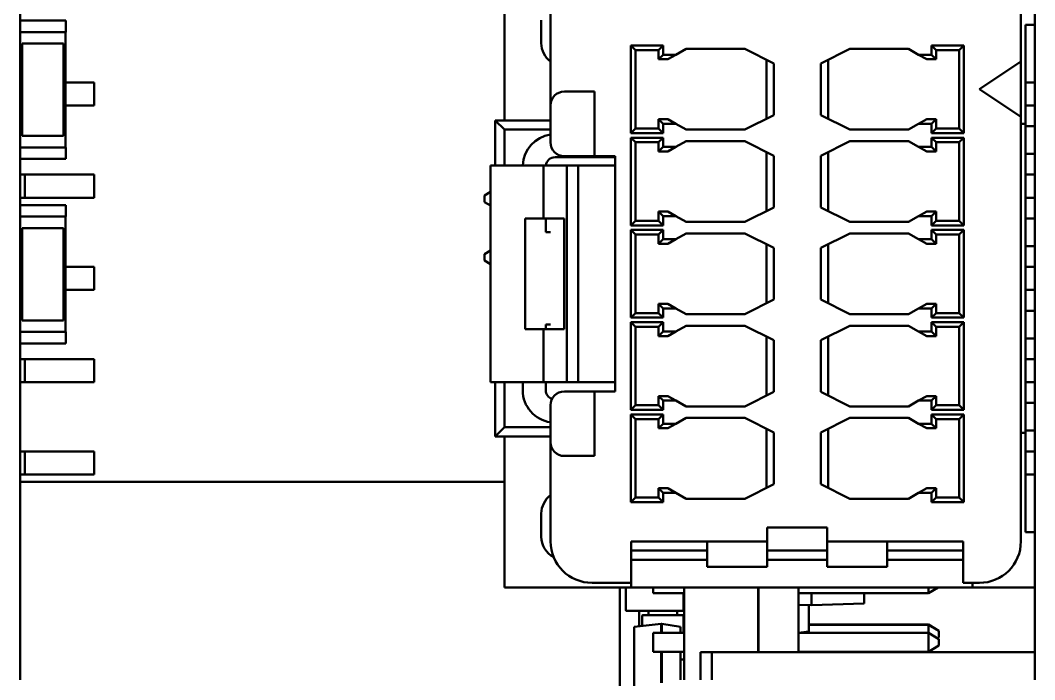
# Model space of a CAD drawing. Header units: millimetres. Extents: x 3100 to 5091, y 868 to 1900.
# Drawn here: x 3478.14 to 3500.14, y 1662.94 to 1677.23 of the extents above; entities that cross this region are included whole.
import ezdxf

# ---------------------------------------------------------------- set-up
doc = ezdxf.new("R2010")
doc.units = ezdxf.units.MM
doc.header["$LTSCALE"] = 1.8
doc.layers.add('외형선(ISO)', color=7, linetype='Continuous', lineweight=50)

msp = doc.modelspace()

# ---------------------------------------------------------------- linework, layer by layer
at = {"layer": '외형선(ISO)'}
for p, q in [((3478.14, 1690.226), (3478.14, 1662.936)), ((3488.64, 1675.061), (3488.64, 1678.336)), ((3500.14, 1677.136), (3500.14, 1678.336)), ((3489.64, 1675.386), (3489.64, 1677.536)), ((3499.84, 1677.536), (3499.84, 1676.336)), ((3479.128, 1677.226), (3478.14, 1677.226)), ((3479.128, 1676.976), (3479.128, 1677.226)), ((3489.44, 1677.236), (3489.44, 1676.736)), ((3500.14, 1677.136), (3499.94, 1677.136)), ((3499.94, 1677.136), (3499.94, 1674.986)), ((3500.14, 1674.936), (3500.14, 1677.136)), ((3478.14, 1676.976), (3479.128, 1676.976)), ((3479.12, 1674.476), (3479.12, 1676.976)), ((3479.08, 1676.726), (3478.18, 1676.726)), ((3478.18, 1676.726), (3478.18, 1675.976)), ((3479.08, 1676.726), (3479.08, 1675.976)), ((3491.38, 1676.686), (3491.38, 1674.786)), ((3492.08, 1676.686), (3491.38, 1676.686)), ((3491.38, 1676.686), (3491.48, 1676.586)), ((3492.08, 1676.686), (3491.98, 1676.586)), ((3492.08, 1676.486), (3492.08, 1676.686)), ((3497.9, 1676.686), (3497.9, 1676.486)), ((3498.6, 1676.686), (3497.9, 1676.686)), ((3497.9, 1676.686), (3498, 1676.586)), ((3498.6, 1676.686), (3498.5, 1676.586)), ((3498.6, 1674.786), (3498.6, 1676.686)), ((3491.48, 1676.586), (3491.48, 1674.886)), ((3491.98, 1676.586), (3491.48, 1676.586)), ((3491.98, 1676.386), (3491.98, 1676.586)), ((3492.08, 1676.486), (3491.98, 1676.386)), ((3492.358, 1676.486), (3492.08, 1676.486)), ((3492.358, 1676.486), (3492.18, 1676.386)), ((3492.58, 1676.611), (3492.358, 1676.486)), ((3492.58, 1676.611), (3493.85, 1676.611)), ((3493.85, 1676.611), (3494.48, 1676.296)), ((3495.5, 1676.296), (3496.13, 1676.611)), ((3496.13, 1676.611), (3497.4, 1676.611)), ((3497.622, 1676.486), (3497.4, 1676.611)), ((3497.9, 1676.486), (3497.622, 1676.486)), ((3497.622, 1676.486), (3497.8, 1676.386)), ((3497.9, 1676.486), (3498, 1676.386)), ((3498.5, 1676.586), (3498, 1676.586)), ((3498, 1676.586), (3498, 1676.386)), ((3498.5, 1674.886), (3498.5, 1676.586)), ((3492.18, 1676.386), (3491.98, 1676.386)), ((3494.32, 1676.376), (3494.32, 1675.096)), ((3494.48, 1676.296), (3494.48, 1675.176)), ((3495.5, 1675.176), (3495.5, 1676.296)), ((3495.66, 1675.096), (3495.66, 1676.376)), ((3498, 1676.386), (3497.8, 1676.386)), ((3499.84, 1676.336), (3498.94, 1675.736)), ((3499.84, 1675.136), (3499.84, 1676.336)), ((3478.18, 1675.476), (3478.18, 1675.976)), ((3479.08, 1675.476), (3479.08, 1675.976)), ((3479.12, 1675.886), (3479.74, 1675.886)), ((3479.74, 1675.386), (3479.74, 1675.886)), ((3499.94, 1675.886), (3500.14, 1675.886)), ((3490.24, 1675.686), (3489.94, 1675.686)), ((3490.24, 1675.686), (3490.59, 1675.686)), ((3490.59, 1675.386), (3490.59, 1675.686)), ((3498.94, 1675.736), (3499.84, 1675.136)), ((3478.18, 1675.476), (3478.18, 1674.726)), ((3479.08, 1675.476), (3479.08, 1674.726)), ((3479.12, 1675.386), (3479.74, 1675.386)), ((3489.64, 1674.586), (3489.64, 1675.386)), ((3490.59, 1674.586), (3490.59, 1675.386)), ((3499.94, 1675.386), (3500.14, 1675.386)), ((3491.98, 1675.086), (3492.18, 1675.086)), ((3491.98, 1674.886), (3491.98, 1675.086)), ((3492.08, 1674.986), (3491.98, 1675.086)), ((3492.358, 1674.986), (3492.18, 1675.086)), ((3494.48, 1675.176), (3493.85, 1674.861)), ((3496.13, 1674.861), (3495.5, 1675.176)), ((3497.622, 1674.986), (3497.8, 1675.086)), ((3497.8, 1675.086), (3498, 1675.086)), ((3497.9, 1674.986), (3498, 1675.086)), ((3498, 1675.086), (3498, 1674.886)), ((3499.84, 1675.136), (3499.84, 1665.936)), ((3488.64, 1674.861), (3488.44, 1675.061)), ((3488.44, 1674.086), (3488.44, 1675.061)), ((3488.44, 1675.061), (3489.64, 1675.061)), ((3488.64, 1674.861), (3489.64, 1674.861)), ((3488.64, 1674.086), (3488.64, 1674.861)), ((3491.38, 1674.786), (3491.48, 1674.886)), ((3491.48, 1674.886), (3491.98, 1674.886)), ((3492.08, 1674.786), (3491.98, 1674.886)), ((3492.08, 1674.986), (3492.358, 1674.986)), ((3492.08, 1674.786), (3492.08, 1674.986)), ((3492.358, 1674.986), (3492.58, 1674.861)), ((3493.85, 1674.861), (3492.58, 1674.861)), ((3497.4, 1674.861), (3496.13, 1674.861)), ((3497.4, 1674.861), (3497.622, 1674.986)), ((3497.622, 1674.986), (3497.9, 1674.986)), ((3497.9, 1674.986), (3497.9, 1674.786)), ((3497.9, 1674.786), (3498, 1674.886)), ((3498, 1674.886), (3498.5, 1674.886)), ((3498.6, 1674.786), (3498.5, 1674.886)), ((3499.84, 1674.986), (3499.94, 1674.986)), ((3499.94, 1668.286), (3499.94, 1674.986)), ((3499.94, 1674.936), (3500.14, 1674.936)), ((3500.14, 1674.336), (3500.14, 1674.936)), ((3479.08, 1674.726), (3478.18, 1674.726)), ((3491.38, 1674.786), (3492.08, 1674.786)), ((3491.38, 1674.686), (3491.38, 1672.786)), ((3492.08, 1674.686), (3491.38, 1674.686)), ((3491.38, 1674.686), (3491.48, 1674.586)), ((3492.08, 1674.686), (3491.98, 1674.586)), ((3492.08, 1674.486), (3492.08, 1674.686)), ((3497.9, 1674.786), (3498.6, 1674.786)), ((3497.9, 1674.686), (3497.9, 1674.486)), ((3498.6, 1674.686), (3497.9, 1674.686)), ((3497.9, 1674.686), (3498, 1674.586)), ((3498.6, 1674.686), (3498.5, 1674.586)), ((3498.6, 1672.786), (3498.6, 1674.686)), ((3479.128, 1674.476), (3478.14, 1674.476)), ((3479.128, 1674.226), (3479.128, 1674.476)), ((3490.59, 1674.286), (3490.59, 1674.586)), ((3491.48, 1674.586), (3491.48, 1672.886)), ((3491.98, 1674.586), (3491.48, 1674.586)), ((3491.98, 1674.386), (3491.98, 1674.586)), ((3492.08, 1674.486), (3491.98, 1674.386)), ((3492.358, 1674.486), (3492.08, 1674.486)), ((3492.358, 1674.486), (3492.18, 1674.386)), ((3492.58, 1674.611), (3492.358, 1674.486)), ((3492.58, 1674.611), (3493.85, 1674.611)), ((3493.85, 1674.611), (3494.48, 1674.296)), ((3495.5, 1674.296), (3496.13, 1674.611)), ((3496.13, 1674.611), (3497.4, 1674.611)), ((3497.622, 1674.486), (3497.4, 1674.611)), ((3497.9, 1674.486), (3497.622, 1674.486)), ((3497.622, 1674.486), (3497.8, 1674.386)), ((3497.9, 1674.486), (3498, 1674.386)), ((3498.5, 1674.586), (3498, 1674.586)), ((3498, 1674.586), (3498, 1674.386)), ((3498.5, 1672.886), (3498.5, 1674.586)), ((3478.14, 1674.226), (3479.128, 1674.226)), ((3489.737, 1674.261), (3490.59, 1674.261)), ((3489.94, 1674.286), (3490.24, 1674.286)), ((3490.59, 1674.286), (3490.24, 1674.286)), ((3490.59, 1674.286), (3490.59, 1674.261)), ((3490.59, 1674.286), (3491.04, 1674.286)), ((3490.59, 1674.261), (3490.64, 1674.261)), ((3490.64, 1674.286), (3490.64, 1674.261)), ((3490.74, 1674.261), (3490.64, 1674.261)), ((3490.74, 1674.286), (3490.74, 1674.261)), ((3490.74, 1674.261), (3491.04, 1674.261)), ((3491.04, 1669.186), (3491.04, 1674.286)), ((3492.18, 1674.386), (3491.98, 1674.386)), ((3494.32, 1674.376), (3494.32, 1673.096)), ((3494.48, 1674.296), (3494.48, 1673.176)), ((3495.5, 1673.176), (3495.5, 1674.296)), ((3495.66, 1673.096), (3495.66, 1674.376)), ((3498, 1674.386), (3497.8, 1674.386)), ((3499.94, 1674.336), (3500.14, 1674.336)), ((3500.14, 1672.936), (3500.14, 1674.336)), ((3489.49, 1674.086), (3488.34, 1674.086)), ((3488.34, 1674.086), (3488.34, 1669.386)), ((3489.99, 1674.086), (3489.49, 1674.086)), ((3489.49, 1674.086), (3489.49, 1672.936)), ((3489.99, 1669.386), (3489.99, 1674.086)), ((3490.24, 1674.086), (3489.99, 1674.086)), ((3490.387, 1674.086), (3490.24, 1674.086)), ((3490.24, 1674.086), (3490.24, 1669.386)), ((3490.886, 1674.086), (3490.387, 1674.086)), ((3491.04, 1674.086), (3490.886, 1674.086)), ((3478.14, 1673.886), (3478.24, 1673.886)), ((3478.24, 1673.886), (3479.74, 1673.886)), ((3478.24, 1673.386), (3478.24, 1673.886)), ((3479.74, 1673.386), (3479.74, 1673.886)), ((3499.94, 1673.886), (3500.14, 1673.886)), ((3478.14, 1673.386), (3478.24, 1673.386)), ((3478.24, 1673.386), (3479.74, 1673.386)), ((3488.207, 1673.435), (3488.34, 1673.512)), ((3488.34, 1673.512), (3488.207, 1673.435)), ((3488.207, 1673.435), (3488.34, 1673.512)), ((3488.34, 1673.512), (3488.207, 1673.435)), ((3488.207, 1673.435), (3488.34, 1673.512)), ((3488.34, 1673.512), (3488.207, 1673.435)), ((3488.207, 1673.435), (3488.34, 1673.511)), ((3488.34, 1673.511), (3488.207, 1673.435)), ((3488.207, 1673.434), (3488.34, 1673.511)), ((3488.34, 1673.511), (3488.207, 1673.434)), ((3488.207, 1673.434), (3488.207, 1673.435)), ((3488.207, 1673.435), (3488.207, 1673.435)), ((3488.207, 1673.435), (3488.207, 1673.435)), ((3488.207, 1673.435), (3488.207, 1673.435)), ((3488.207, 1673.435), (3488.207, 1673.435)), ((3488.207, 1673.435), (3488.207, 1673.435)), ((3488.207, 1673.435), (3488.207, 1673.435)), ((3488.207, 1673.435), (3488.207, 1673.435)), ((3488.207, 1673.292), (3488.207, 1673.434)), ((3488.207, 1673.434), (3488.207, 1673.434)), ((3499.94, 1673.386), (3500.14, 1673.386)), ((3479.128, 1673.226), (3478.14, 1673.226)), ((3479.128, 1672.976), (3479.128, 1673.226)), ((3488.34, 1673.215), (3488.207, 1673.292)), ((3494.48, 1673.176), (3493.85, 1672.861)), ((3496.13, 1672.861), (3495.5, 1673.176)), ((3478.14, 1672.976), (3479.128, 1672.976)), ((3479.12, 1670.476), (3479.12, 1672.976)), ((3489.49, 1672.936), (3489.09, 1672.936)), ((3489.09, 1672.936), (3489.09, 1670.536)), ((3489.936, 1672.936), (3489.49, 1672.936)), ((3489.537, 1672.936), (3489.537, 1672.636)), ((3489.936, 1670.536), (3489.936, 1672.936)), ((3491.38, 1672.786), (3491.48, 1672.886)), ((3491.48, 1672.886), (3491.98, 1672.886)), ((3491.98, 1673.086), (3492.18, 1673.086)), ((3491.98, 1672.886), (3491.98, 1673.086)), ((3492.08, 1672.986), (3491.98, 1673.086)), ((3492.08, 1672.786), (3491.98, 1672.886)), ((3492.08, 1672.986), (3492.358, 1672.986)), ((3492.08, 1672.786), (3492.08, 1672.986)), ((3492.358, 1672.986), (3492.18, 1673.086)), ((3492.358, 1672.986), (3492.58, 1672.861)), ((3497.4, 1672.861), (3497.622, 1672.986)), ((3497.622, 1672.986), (3497.8, 1673.086)), ((3497.622, 1672.986), (3497.9, 1672.986)), ((3497.8, 1673.086), (3498, 1673.086)), ((3497.9, 1672.986), (3498, 1673.086)), ((3497.9, 1672.986), (3497.9, 1672.786)), ((3497.9, 1672.786), (3498, 1672.886)), ((3498, 1673.086), (3498, 1672.886)), ((3498, 1672.886), (3498.5, 1672.886)), ((3498.6, 1672.786), (3498.5, 1672.886)), ((3499.94, 1672.936), (3500.14, 1672.936)), ((3500.14, 1672.336), (3500.14, 1672.936)), ((3479.08, 1672.726), (3478.18, 1672.726)), ((3478.18, 1672.726), (3478.18, 1671.976)), ((3479.08, 1672.726), (3479.08, 1671.976)), ((3491.38, 1672.786), (3492.08, 1672.786)), ((3491.38, 1672.686), (3491.38, 1670.786)), ((3492.08, 1672.686), (3491.38, 1672.686)), ((3491.38, 1672.686), (3491.48, 1672.586)), ((3492.08, 1672.686), (3491.98, 1672.586)), ((3492.08, 1672.486), (3492.08, 1672.686)), ((3493.85, 1672.861), (3492.58, 1672.861)), ((3497.4, 1672.861), (3496.13, 1672.861)), ((3497.9, 1672.786), (3498.6, 1672.786)), ((3497.9, 1672.686), (3497.9, 1672.486)), ((3498.6, 1672.686), (3497.9, 1672.686)), ((3497.9, 1672.686), (3498, 1672.586)), ((3498.6, 1672.686), (3498.5, 1672.586)), ((3498.6, 1670.786), (3498.6, 1672.686)), ((3489.637, 1672.636), (3489.537, 1672.636)), ((3491.48, 1672.586), (3491.48, 1670.886)), ((3491.98, 1672.586), (3491.48, 1672.586)), ((3491.98, 1672.386), (3491.98, 1672.586)), ((3492.08, 1672.486), (3491.98, 1672.386)), ((3492.358, 1672.486), (3492.08, 1672.486)), ((3492.358, 1672.486), (3492.18, 1672.386)), ((3492.58, 1672.611), (3492.358, 1672.486)), ((3492.58, 1672.611), (3493.85, 1672.611)), ((3493.85, 1672.611), (3494.48, 1672.296)), ((3495.5, 1672.296), (3496.13, 1672.611)), ((3496.13, 1672.611), (3497.4, 1672.611)), ((3497.622, 1672.486), (3497.4, 1672.611)), ((3497.9, 1672.486), (3497.622, 1672.486)), ((3497.622, 1672.486), (3497.8, 1672.386)), ((3497.9, 1672.486), (3498, 1672.386)), ((3498.5, 1672.586), (3498, 1672.586)), ((3498, 1672.586), (3498, 1672.386)), ((3498.5, 1670.886), (3498.5, 1672.586)), ((3488.207, 1672.165), (3488.34, 1672.242)), ((3488.34, 1672.242), (3488.207, 1672.165)), ((3488.207, 1672.165), (3488.34, 1672.242)), ((3488.34, 1672.242), (3488.207, 1672.165)), ((3488.207, 1672.165), (3488.34, 1672.242)), ((3488.34, 1672.242), (3488.207, 1672.165)), ((3488.207, 1672.165), (3488.34, 1672.241)), ((3488.34, 1672.241), (3488.207, 1672.165)), ((3488.207, 1672.164), (3488.34, 1672.241)), ((3488.34, 1672.241), (3488.207, 1672.164)), ((3492.18, 1672.386), (3491.98, 1672.386)), ((3494.32, 1672.376), (3494.32, 1671.096)), ((3494.48, 1672.296), (3494.48, 1671.176)), ((3495.5, 1671.176), (3495.5, 1672.296)), ((3495.66, 1671.096), (3495.66, 1672.376)), ((3498, 1672.386), (3497.8, 1672.386)), ((3499.94, 1672.336), (3500.14, 1672.336)), ((3500.14, 1670.936), (3500.14, 1672.336)), ((3488.207, 1672.164), (3488.207, 1672.165)), ((3488.207, 1672.165), (3488.207, 1672.165)), ((3488.207, 1672.165), (3488.207, 1672.165)), ((3488.207, 1672.165), (3488.207, 1672.165)), ((3488.207, 1672.165), (3488.207, 1672.165)), ((3488.207, 1672.165), (3488.207, 1672.165)), ((3488.207, 1672.165), (3488.207, 1672.165)), ((3488.207, 1672.165), (3488.207, 1672.165)), ((3488.207, 1672.022), (3488.207, 1672.164)), ((3488.207, 1672.164), (3488.207, 1672.164)), ((3488.34, 1671.945), (3488.207, 1672.022)), ((3478.18, 1671.476), (3478.18, 1671.976)), ((3479.08, 1671.476), (3479.08, 1671.976)), ((3479.74, 1671.886), (3479.12, 1671.886)), ((3479.74, 1671.886), (3479.74, 1671.386)), ((3500.14, 1671.886), (3499.94, 1671.886)), ((3478.18, 1671.476), (3478.18, 1670.726)), ((3479.08, 1671.476), (3479.08, 1670.726)), ((3479.74, 1671.386), (3479.12, 1671.386)), ((3500.14, 1671.386), (3499.94, 1671.386)), ((3494.48, 1671.176), (3493.85, 1670.861)), ((3496.13, 1670.861), (3495.5, 1671.176)), ((3491.98, 1671.086), (3492.18, 1671.086)), ((3491.98, 1670.886), (3491.98, 1671.086)), ((3492.08, 1670.986), (3491.98, 1671.086)), ((3492.08, 1670.986), (3492.358, 1670.986)), ((3492.08, 1670.786), (3492.08, 1670.986)), ((3492.358, 1670.986), (3492.18, 1671.086)), ((3492.358, 1670.986), (3492.58, 1670.861)), ((3497.4, 1670.861), (3497.622, 1670.986)), ((3497.622, 1670.986), (3497.8, 1671.086)), ((3497.622, 1670.986), (3497.9, 1670.986)), ((3497.8, 1671.086), (3498, 1671.086)), ((3497.9, 1670.986), (3498, 1671.086)), ((3497.9, 1670.986), (3497.9, 1670.786)), ((3498, 1671.086), (3498, 1670.886)), ((3499.94, 1670.936), (3500.14, 1670.936)), ((3500.14, 1670.336), (3500.14, 1670.936)), ((3479.08, 1670.726), (3478.18, 1670.726)), ((3491.38, 1670.786), (3491.48, 1670.886)), ((3491.38, 1670.786), (3492.08, 1670.786)), ((3491.38, 1670.686), (3491.38, 1668.786)), ((3492.08, 1670.686), (3491.38, 1670.686)), ((3491.38, 1670.686), (3491.48, 1670.586)), ((3491.48, 1670.886), (3491.98, 1670.886)), ((3492.08, 1670.786), (3491.98, 1670.886)), ((3492.08, 1670.686), (3491.98, 1670.586)), ((3492.08, 1670.486), (3492.08, 1670.686)), ((3493.85, 1670.861), (3492.58, 1670.861)), ((3497.4, 1670.861), (3496.13, 1670.861)), ((3497.9, 1670.786), (3498, 1670.886)), ((3497.9, 1670.786), (3498.6, 1670.786)), ((3497.9, 1670.686), (3497.9, 1670.486)), ((3498.6, 1670.686), (3497.9, 1670.686)), ((3497.9, 1670.686), (3498, 1670.586)), ((3498, 1670.886), (3498.5, 1670.886)), ((3498.6, 1670.786), (3498.5, 1670.886)), ((3498.6, 1670.686), (3498.5, 1670.586)), ((3498.6, 1668.786), (3498.6, 1670.686)), ((3479.128, 1670.476), (3478.14, 1670.476)), ((3479.128, 1670.226), (3479.128, 1670.476)), ((3489.49, 1670.536), (3489.09, 1670.536)), ((3489.936, 1670.536), (3489.49, 1670.536)), ((3489.49, 1670.536), (3489.49, 1669.386)), ((3489.537, 1670.636), (3489.537, 1670.536)), ((3489.537, 1670.636), (3489.637, 1670.636)), ((3491.48, 1670.586), (3491.48, 1668.886)), ((3491.98, 1670.586), (3491.48, 1670.586)), ((3491.98, 1670.386), (3491.98, 1670.586)), ((3492.08, 1670.486), (3491.98, 1670.386)), ((3492.358, 1670.486), (3492.08, 1670.486)), ((3492.358, 1670.486), (3492.18, 1670.386)), ((3492.58, 1670.611), (3492.358, 1670.486)), ((3492.58, 1670.611), (3493.85, 1670.611)), ((3493.85, 1670.611), (3494.48, 1670.296)), ((3495.5, 1670.296), (3496.13, 1670.611)), ((3496.13, 1670.611), (3497.4, 1670.611)), ((3497.622, 1670.486), (3497.4, 1670.611)), ((3497.9, 1670.486), (3497.622, 1670.486)), ((3497.622, 1670.486), (3497.8, 1670.386)), ((3497.9, 1670.486), (3498, 1670.386)), ((3498.5, 1670.586), (3498, 1670.586)), ((3498, 1670.586), (3498, 1670.386)), ((3498.5, 1668.886), (3498.5, 1670.586)), ((3492.18, 1670.386), (3491.98, 1670.386)), ((3494.32, 1670.376), (3494.32, 1669.096)), ((3494.48, 1670.296), (3494.48, 1669.176)), ((3495.5, 1669.176), (3495.5, 1670.296)), ((3495.66, 1669.096), (3495.66, 1670.376)), ((3498, 1670.386), (3497.8, 1670.386)), ((3499.94, 1670.336), (3500.14, 1670.336)), ((3500.14, 1668.936), (3500.14, 1670.336)), ((3478.14, 1670.226), (3479.128, 1670.226)), ((3478.14, 1669.886), (3478.24, 1669.886)), ((3478.24, 1669.886), (3479.74, 1669.886)), ((3478.24, 1669.386), (3478.24, 1669.886)), ((3479.74, 1669.386), (3479.74, 1669.886)), ((3499.94, 1669.886), (3500.14, 1669.886)), ((3478.14, 1669.386), (3478.24, 1669.386)), ((3478.24, 1669.386), (3479.74, 1669.386)), ((3489.49, 1669.386), (3488.34, 1669.386)), ((3488.44, 1668.211), (3488.44, 1669.386)), ((3488.64, 1668.411), (3488.64, 1669.386)), ((3489.037, 1669.211), (3489.037, 1669.386)), ((3489.99, 1669.386), (3489.49, 1669.386)), ((3489.537, 1669.386), (3489.537, 1669.211)), ((3490.24, 1669.386), (3489.99, 1669.386)), ((3490.387, 1669.386), (3490.24, 1669.386)), ((3490.886, 1669.386), (3490.387, 1669.386)), ((3491.04, 1669.386), (3490.886, 1669.386)), ((3499.94, 1669.386), (3500.14, 1669.386)), ((3490.24, 1669.186), (3489.94, 1669.186)), ((3490.24, 1669.186), (3490.59, 1669.186)), ((3490.59, 1669.186), (3491.04, 1669.186)), ((3490.59, 1668.886), (3490.59, 1669.186)), ((3494.48, 1669.176), (3493.85, 1668.861)), ((3496.13, 1668.861), (3495.5, 1669.176)), ((3491.98, 1669.086), (3492.18, 1669.086)), ((3491.98, 1668.886), (3491.98, 1669.086)), ((3492.08, 1668.986), (3491.98, 1669.086)), ((3492.08, 1668.986), (3492.358, 1668.986)), ((3492.08, 1668.786), (3492.08, 1668.986)), ((3492.358, 1668.986), (3492.18, 1669.086)), ((3492.358, 1668.986), (3492.58, 1668.861)), ((3497.4, 1668.861), (3497.622, 1668.986)), ((3497.622, 1668.986), (3497.8, 1669.086)), ((3497.622, 1668.986), (3497.9, 1668.986)), ((3497.8, 1669.086), (3498, 1669.086)), ((3497.9, 1668.986), (3498, 1669.086)), ((3497.9, 1668.986), (3497.9, 1668.786)), ((3498, 1669.086), (3498, 1668.886)), ((3499.94, 1668.936), (3500.14, 1668.936)), ((3500.14, 1668.336), (3500.14, 1668.936)), ((3489.64, 1668.886), (3489.64, 1668.086)), ((3490.59, 1668.886), (3490.59, 1668.086)), ((3491.38, 1668.786), (3491.48, 1668.886)), ((3491.38, 1668.786), (3492.08, 1668.786)), ((3491.48, 1668.886), (3491.98, 1668.886)), ((3492.08, 1668.786), (3491.98, 1668.886)), ((3493.85, 1668.861), (3492.58, 1668.861)), ((3497.4, 1668.861), (3496.13, 1668.861)), ((3497.9, 1668.786), (3498, 1668.886)), ((3497.9, 1668.786), (3498.6, 1668.786)), ((3498, 1668.886), (3498.5, 1668.886)), ((3498.6, 1668.786), (3498.5, 1668.886)), ((3491.38, 1668.686), (3491.38, 1666.786)), ((3492.08, 1668.686), (3491.38, 1668.686)), ((3491.38, 1668.686), (3491.48, 1668.586)), ((3491.48, 1668.586), (3491.48, 1666.886)), ((3491.98, 1668.586), (3491.48, 1668.586)), ((3492.08, 1668.686), (3491.98, 1668.586)), ((3491.98, 1668.386), (3491.98, 1668.586)), ((3492.08, 1668.486), (3491.98, 1668.386)), ((3492.08, 1668.486), (3492.08, 1668.686)), ((3492.358, 1668.486), (3492.08, 1668.486)), ((3492.358, 1668.486), (3492.18, 1668.386)), ((3492.58, 1668.611), (3492.358, 1668.486)), ((3492.58, 1668.611), (3493.85, 1668.611)), ((3493.85, 1668.611), (3494.48, 1668.296)), ((3495.5, 1668.296), (3496.13, 1668.611)), ((3496.13, 1668.611), (3497.4, 1668.611)), ((3497.622, 1668.486), (3497.4, 1668.611)), ((3497.9, 1668.486), (3497.622, 1668.486)), ((3497.622, 1668.486), (3497.8, 1668.386)), ((3497.9, 1668.686), (3497.9, 1668.486)), ((3498.6, 1668.686), (3497.9, 1668.686)), ((3497.9, 1668.686), (3498, 1668.586)), ((3497.9, 1668.486), (3498, 1668.386)), ((3498.5, 1668.586), (3498, 1668.586)), ((3498, 1668.586), (3498, 1668.386)), ((3498.6, 1668.686), (3498.5, 1668.586)), ((3498.5, 1666.886), (3498.5, 1668.586)), ((3498.6, 1666.786), (3498.6, 1668.686)), ((3488.44, 1668.211), (3488.64, 1668.411)), ((3488.64, 1668.411), (3489.64, 1668.411)), ((3492.18, 1668.386), (3491.98, 1668.386)), ((3494.32, 1668.376), (3494.32, 1667.096)), ((3494.48, 1668.296), (3494.48, 1667.176)), ((3495.5, 1667.176), (3495.5, 1668.296)), ((3495.66, 1667.096), (3495.66, 1668.376)), ((3498, 1668.386), (3497.8, 1668.386)), ((3499.84, 1668.286), (3499.94, 1668.286)), ((3499.94, 1668.336), (3500.14, 1668.336)), ((3499.94, 1668.286), (3499.94, 1666.136)), ((3500.14, 1666.136), (3500.14, 1668.336)), ((3488.44, 1668.211), (3489.64, 1668.211)), ((3488.64, 1664.936), (3488.64, 1668.211)), ((3489.64, 1665.936), (3489.64, 1668.086)), ((3490.59, 1667.786), (3490.59, 1668.086)), ((3478.14, 1667.886), (3478.24, 1667.886)), ((3478.24, 1667.886), (3479.74, 1667.886)), ((3478.24, 1667.386), (3478.24, 1667.886)), ((3479.74, 1667.386), (3479.74, 1667.886)), ((3499.94, 1667.886), (3500.14, 1667.886)), ((3489.94, 1667.786), (3490.24, 1667.786)), ((3490.59, 1667.786), (3490.24, 1667.786)), ((3478.14, 1667.386), (3478.24, 1667.386)), ((3478.24, 1667.386), (3479.74, 1667.386)), ((3499.94, 1667.386), (3500.14, 1667.386)), ((3488.64, 1667.226), (3478.14, 1667.226)), ((3494.48, 1667.176), (3493.85, 1666.861)), ((3496.13, 1666.861), (3495.5, 1667.176)), ((3491.98, 1667.086), (3492.18, 1667.086)), ((3492.08, 1666.986), (3491.98, 1667.086)), ((3491.98, 1666.886), (3491.98, 1667.086)), ((3492.08, 1666.986), (3492.358, 1666.986)), ((3492.08, 1666.786), (3492.08, 1666.986)), ((3492.358, 1666.986), (3492.18, 1667.086)), ((3492.358, 1666.986), (3492.58, 1666.861)), ((3497.4, 1666.861), (3497.622, 1666.986)), ((3497.622, 1666.986), (3497.8, 1667.086)), ((3497.622, 1666.986), (3497.9, 1666.986)), ((3497.8, 1667.086), (3498, 1667.086)), ((3497.9, 1666.986), (3498, 1667.086)), ((3497.9, 1666.986), (3497.9, 1666.786)), ((3498, 1667.086), (3498, 1666.886)), ((3491.38, 1666.786), (3491.48, 1666.886)), ((3491.38, 1666.786), (3492.08, 1666.786)), ((3491.48, 1666.886), (3491.98, 1666.886)), ((3492.08, 1666.786), (3491.98, 1666.886)), ((3493.85, 1666.861), (3492.58, 1666.861)), ((3497.4, 1666.861), (3496.13, 1666.861)), ((3497.9, 1666.786), (3498, 1666.886)), ((3497.9, 1666.786), (3498.6, 1666.786)), ((3498, 1666.886), (3498.5, 1666.886)), ((3498.6, 1666.786), (3498.5, 1666.886)), ((3489.44, 1666.536), (3489.44, 1666.036)), ((3495.64, 1666.236), (3494.34, 1666.236)), ((3494.34, 1666.236), (3494.34, 1665.936)), ((3495.64, 1665.936), (3495.64, 1666.236)), ((3500.14, 1666.136), (3499.94, 1666.136)), ((3500.14, 1664.936), (3500.14, 1666.136)), ((3494.34, 1665.936), (3491.39, 1665.936)), ((3491.39, 1665.036), (3491.39, 1665.936)), ((3493.04, 1665.386), (3493.04, 1665.936)), ((3494.34, 1665.936), (3494.34, 1665.386)), ((3498.59, 1665.936), (3495.64, 1665.936)), ((3495.64, 1665.386), (3495.64, 1665.936)), ((3496.94, 1665.936), (3496.94, 1665.386)), ((3498.59, 1665.036), (3498.59, 1665.936)), ((3492.19, 1665.736), (3491.39, 1665.736)), ((3492.19, 1665.736), (3493.04, 1665.736)), ((3494.34, 1665.736), (3495.64, 1665.736)), ((3496.94, 1665.736), (3497.99, 1665.736)), ((3498.59, 1665.736), (3497.99, 1665.736)), ((3492.19, 1665.536), (3491.39, 1665.536)), ((3492.19, 1665.536), (3493.04, 1665.536)), ((3494.34, 1665.536), (3495.64, 1665.536)), ((3496.94, 1665.536), (3497.99, 1665.536)), ((3498.59, 1665.536), (3497.99, 1665.536)), ((3494.34, 1665.386), (3493.04, 1665.386)), ((3496.94, 1665.386), (3495.64, 1665.386)), ((3491.39, 1665.036), (3490.54, 1665.036)), ((3491.39, 1664.936), (3491.39, 1665.036)), ((3498.94, 1665.036), (3498.59, 1665.036)), ((3498.79, 1664.936), (3498.79, 1665.036)), ((3488.64, 1664.936), (3491.39, 1664.936)), ((3491.14, 1664.936), (3491.14, 1644.926)), ((3491.275, 1664.936), (3491.275, 1664.437)), ((3491.39, 1664.936), (3492.19, 1664.936)), ((3491.866, 1664.936), (3491.866, 1664.814)), ((3492.537, 1664.814), (3491.866, 1664.814)), ((3492.19, 1664.936), (3497.99, 1664.936)), ((3492.525, 1664.437), (3492.525, 1664.814)), ((3492.537, 1662.936), (3492.537, 1664.936)), ((3494.14, 1663.536), (3494.14, 1664.936)), ((3494.152, 1664.814), (3494.14, 1664.814)), ((3494.152, 1664.936), (3494.152, 1663.536)), ((3495.016, 1664.936), (3495.016, 1663.536)), ((3497.835, 1664.814), (3495.016, 1664.814)), ((3495.298, 1664.814), (3495.298, 1664.55)), ((3496.441, 1664.814), (3496.441, 1664.59)), ((3497.835, 1664.936), (3497.835, 1664.814)), ((3498.048, 1664.936), (3497.835, 1664.814)), ((3497.99, 1664.936), (3498.79, 1664.936)), ((3498.79, 1664.936), (3500.14, 1664.936)), ((3500.14, 1663.536), (3500.14, 1664.936)), ((3495.016, 1664.56), (3495.298, 1664.55)), ((3495.24, 1664.552), (3495.24, 1663.981)), ((3496.441, 1664.59), (3495.298, 1664.55)), ((3492.52, 1664.432), (3491.28, 1664.432)), ((3491.562, 1664.432), (3491.562, 1664.093)), ((3491.625, 1664.316), (3491.625, 1664.316)), ((3491.625, 1664.1), (3491.625, 1664.316)), ((3492.509, 1664.332), (3491.641, 1664.332)), ((3491.641, 1664.332), (3492.509, 1664.332)), ((3491.641, 1664.332), (3491.641, 1664.332)), ((3492.509, 1664.332), (3491.641, 1664.332)), ((3491.641, 1664.332), (3491.641, 1664.332)), ((3491.762, 1664.432), (3491.762, 1664.332)), ((3492.387, 1664.432), (3492.387, 1664.332)), ((3492.388, 1664.332), (3492.388, 1664.432)), ((3492.509, 1664.332), (3492.509, 1664.332)), ((3492.509, 1664.332), (3492.509, 1664.332)), ((3492.525, 1664.316), (3492.525, 1664.316)), ((3492.525, 1664.316), (3492.525, 1663.95)), ((3491.457, 1664.081), (3492.041, 1664.146)), ((3492.041, 1664.145), (3491.457, 1664.081)), ((3491.457, 1661.21), (3491.457, 1664.081)), ((3491.457, 1664.081), (3491.457, 1664.081)), ((3492.041, 1664.146), (3492.055, 1664.146)), ((3492.041, 1664.145), (3492.041, 1664.146)), ((3492.055, 1664.145), (3492.041, 1664.145)), ((3492.041, 1664.145), (3492.041, 1663.95)), ((3492.055, 1664.146), (3492.457, 1664.084)), ((3492.055, 1664.145), (3492.055, 1664.146)), ((3492.055, 1664.145), (3492.055, 1663.95)), ((3492.457, 1664.083), (3492.055, 1664.145)), ((3492.457, 1664.084), (3492.457, 1664.083)), ((3492.457, 1664.083), (3492.457, 1663.95)), ((3492.537, 1664.13), (3492.525, 1664.13)), ((3492.525, 1664.13), (3492.537, 1664.13)), ((3492.537, 1664.13), (3492.525, 1664.13)), ((3492.525, 1664.129), (3492.537, 1664.129)), ((3494.152, 1664.13), (3494.14, 1664.13)), ((3494.14, 1664.13), (3494.152, 1664.13)), ((3494.152, 1664.13), (3494.14, 1664.13)), ((3494.14, 1664.129), (3494.152, 1664.129)), ((3497.835, 1664.13), (3495.24, 1664.13)), ((3495.24, 1664.13), (3497.835, 1664.13)), ((3497.835, 1664.13), (3495.24, 1664.13)), ((3495.24, 1664.129), (3497.835, 1664.129)), ((3497.835, 1664.13), (3497.835, 1664.13)), ((3497.835, 1664.129), (3497.835, 1664.13)), ((3498.064, 1663.998), (3497.835, 1664.13)), ((3497.835, 1664.13), (3497.835, 1664.13)), ((3498.064, 1663.998), (3497.835, 1664.13)), ((3497.835, 1664.13), (3498.064, 1663.998)), ((3497.835, 1664.129), (3497.835, 1663.95)), ((3497.835, 1664.129), (3498.064, 1663.998)), ((3492.537, 1663.95), (3491.866, 1663.95)), ((3491.866, 1663.95), (3492.537, 1663.95)), ((3491.866, 1663.95), (3491.866, 1663.544)), ((3491.866, 1663.95), (3491.866, 1663.95)), ((3491.866, 1663.95), (3492.537, 1663.95)), ((3492.537, 1663.95), (3491.866, 1663.95)), ((3491.866, 1663.95), (3491.866, 1663.95)), ((3491.866, 1663.95), (3491.866, 1663.95)), ((3494.152, 1663.95), (3494.14, 1663.95)), ((3494.14, 1663.95), (3494.152, 1663.95)), ((3494.14, 1663.95), (3494.152, 1663.95)), ((3494.152, 1663.95), (3494.14, 1663.95)), ((3495.016, 1663.95), (3497.835, 1663.95)), ((3497.835, 1663.95), (3495.016, 1663.95)), ((3495.016, 1663.95), (3497.835, 1663.95)), ((3497.835, 1663.95), (3495.016, 1663.95)), ((3495.24, 1663.981), (3495.018, 1663.95)), ((3497.835, 1663.95), (3497.835, 1663.544)), ((3497.835, 1663.95), (3497.835, 1663.95)), ((3497.835, 1663.95), (3498.064, 1663.818)), ((3497.835, 1663.95), (3497.835, 1663.95)), ((3497.835, 1663.95), (3498.064, 1663.818)), ((3498.064, 1663.818), (3497.835, 1663.95)), ((3497.835, 1663.95), (3497.835, 1663.95)), ((3498.064, 1663.818), (3497.835, 1663.95)), ((3498.064, 1663.998), (3498.064, 1663.998)), ((3498.064, 1663.998), (3498.064, 1663.998)), ((3498.064, 1663.998), (3498.064, 1663.998)), ((3498.064, 1663.998), (3498.064, 1663.855)), ((3498.064, 1663.676), (3497.835, 1663.544)), ((3498.064, 1663.855), (3498.032, 1663.837)), ((3498.064, 1663.818), (3498.064, 1663.818)), ((3498.064, 1663.818), (3498.064, 1663.818)), ((3498.064, 1663.818), (3498.064, 1663.818)), ((3498.064, 1663.818), (3498.064, 1663.676)), ((3492.537, 1663.544), (3491.866, 1663.544)), ((3492.041, 1663.544), (3492.041, 1662.87)), ((3492.055, 1663.544), (3492.055, 1662.87)), ((3492.457, 1663.544), (3492.457, 1662.936)), ((3492.89, 1663.536), (3493.14, 1663.536)), ((3492.89, 1662.936), (3492.89, 1663.536)), ((3493.14, 1662.936), (3493.14, 1663.536)), ((3493.14, 1663.536), (3493.24, 1663.536)), ((3500.14, 1663.536), (3493.24, 1663.536)), ((3494.152, 1663.544), (3494.14, 1663.544)), ((3494.152, 1663.544), (3494.151, 1663.536)), ((3497.835, 1663.544), (3495.016, 1663.544)), ((3500.14, 1663.536), (3500.14, 1662.936))]:
    msp.add_line(p, q, dxfattribs=at)
for centre, radius, start, end in [((3489.94, 1676.736), 0.5, 180, 233.1301), ((3489.94, 1675.386), 0.3, 90, 180), ((3489.737, 1674.061), 0.7, 97.965, 177.9533), ((3489.94, 1674.586), 0.3, 180, 270), ((3489.737, 1674.061), 0.2, 90, 172.8192), ((3489.737, 1669.211), 0.7, 180, 262.035), ((3489.737, 1669.211), 0.2, 180, 251.1699), ((3489.94, 1668.886), 0.3, 90, 180), ((3489.94, 1668.086), 0.3, 180, 270), ((3489.94, 1666.536), 0.5, 126.8699, 180), ((3489.94, 1666.036), 0.5, 180, 242.3363), ((3490.54, 1665.936), 0.9, 180, 270), ((3498.94, 1665.936), 0.9, 270, 0), ((3491.641, 1664.316), 0.016, 90, 180), ((3491.641, 1664.316), 0.016, 90, 180), ((3492.509, 1664.316), 0.016, 0, 90), ((3492.509, 1664.316), 0.016, 0, 90)]:
    msp.add_arc(centre, radius, start, end, dxfattribs=at)
for points, knots in [([(3491.275, 1664.437), (3491.275, 1664.437), (3491.275, 1664.437), (3491.275, 1664.436), (3491.275, 1664.434), (3491.277, 1664.432), (3491.28, 1664.432)], [-0.0000046349, -0.0000046349, -0.0000046349, -0.0000046349, 0.0000103556, 0.0000103556, 0.0000103556, 0.0009547571, 0.0009547571, 0.0009547571, 0.0009547571]), ([(3492.52, 1664.432), (3492.522, 1664.432), (3492.523, 1664.432), (3492.524, 1664.433), (3492.524, 1664.434), (3492.525, 1664.434), (3492.525, 1664.435), (3492.525, 1664.435), (3492.525, 1664.435), (3492.525, 1664.436), (3492.525, 1664.436), (3492.525, 1664.436), (3492.525, 1664.436), (3492.525, 1664.436), (3492.525, 1664.436), (3492.525, 1664.436), (3492.525, 1664.436), (3492.525, 1664.436), (3492.525, 1664.436), (3492.525, 1664.437), (3492.525, 1664.437), (3492.525, 1664.437)], [0.000000157, 0.000000157, 0.000000157, 0.000000157, 0.0004739493, 0.0004739493, 0.0004739493, 0.0007108454, 0.0007108454, 0.0007108454, 0.0008292935, 0.0008292935, 0.0008292935, 0.0008885175, 0.0008885175, 0.0008885175, 0.0009181295, 0.0009181295, 0.0009181295, 0.0009329355, 0.0009329355, 0.0009329355, 0.0009477415, 0.0009477415, 0.0009477415, 0.0009477415])]:
    msp.add_open_spline(points, degree=3, knots=knots, dxfattribs=at)
msp.add_open_spline([(3492.457, 1663.371), (3492.503, 1663.371), (3492.536, 1663.371), (3492.537, 1663.371)], degree=3, dxfattribs=at)

doc.saveas('drawing.dxf')
